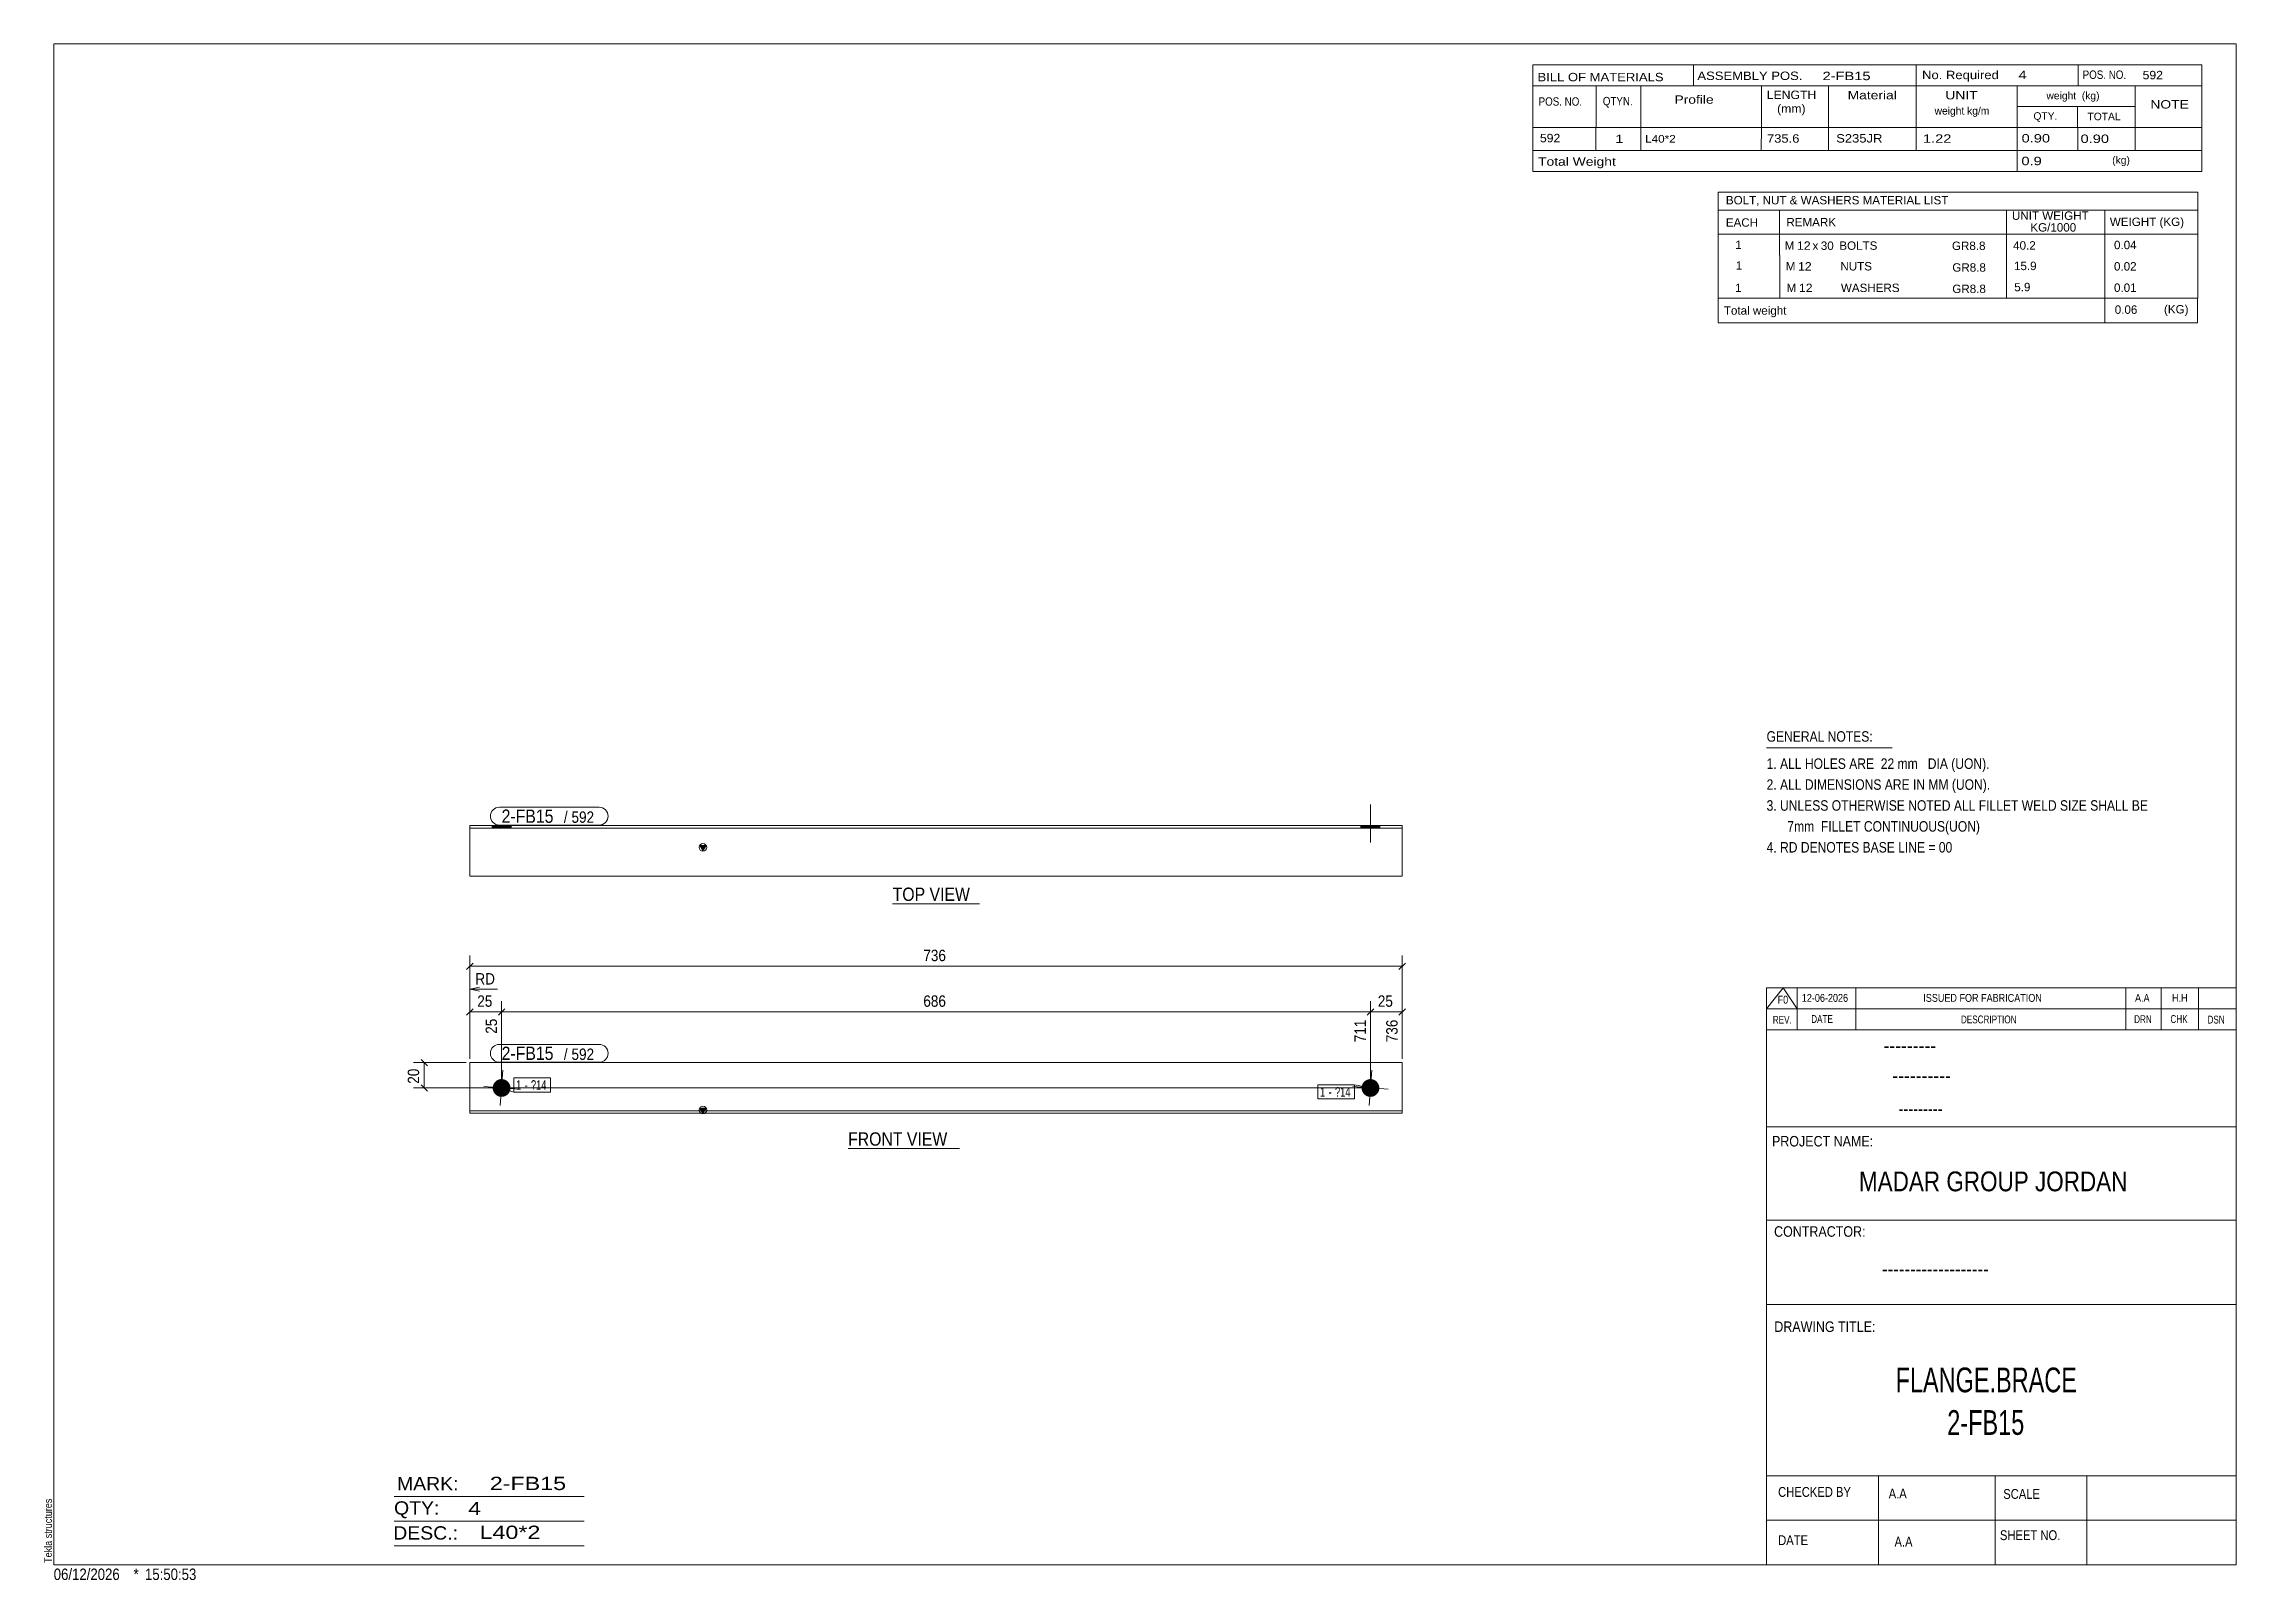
# Model space of a CAD drawing. Header units: millimetres. Extents: x 2 to 579, y 1 to 405.
import ezdxf

# ---------------------------------------------------------------- set-up
doc = ezdxf.new("R2010")
doc.units = ezdxf.units.MM
doc.linetypes.add('XKITLINE00', pattern=[0])
doc.linetypes.add('XKITLINE01', pattern=[4, 1, -1, 1, -1])
for name, color, linetype, lineweight in [('Bolt', 3, 'Continuous', 0), ('BoltMark', 7, 'Continuous', 0), ('Dimensions', 7, 'Continuous', 0), ('DrawingSheet', 5, 'Continuous', 0), ('OtherObjectType', 7, 'Continuous', 0), ('Part', 2, 'Continuous', 0), ('PartMark', 7, 'Continuous', 0)]:
    doc.layers.add(name, color=color, linetype=linetype, lineweight=lineweight)
doc.styles.add('@ARIAL_UNICODE_MS_BOLD', font='ARIAL.TTF')
doc.styles.add('ARIAL', font='ARIAL.TTF')
doc.styles.add('ARIAL_NARROW', font='ARIALN.TTF')
doc.styles.add('COMIC_SANS_MS_BOLD', font='COMICBD.TTF')
doc.styles.add('SWIS721_EX_BT', font='ARIAL.TTF')
doc.styles.add('SWISSE', font='ARIAL.TTF')

# ---------------------------------------------------------------- blocks, each defined once
blk = doc.blocks.new('*A1')
at = {"layer": 'Bolt'}
blk.add_hatch(color=3, dxfattribs=at).paths.add_polyline_path([(122.55, 128.08), (122.49, 128.08), (122.44, 128.09), (122.38, 128.1), (122.32, 128.11), (122.27, 128.12), (122.21, 128.14), (122.16, 128.15), (122.1, 128.17), (122.05, 128.18), (121.99, 128.2), (121.94, 128.22), (121.89, 128.24), (121.83, 128.27), (121.78, 128.29), (121.73, 128.32), (121.68, 128.34), (121.63, 128.37), (121.58, 128.4), (121.53, 128.43), (121.48, 128.46), (121.44, 128.49), (121.39, 128.53), (121.34, 128.56), (121.3, 128.6), (121.26, 128.63), (121.21, 128.67), (121.17, 128.71), (121.13, 128.75), (121.09, 128.79), (121.05, 128.83), (121.01, 128.88), (120.98, 128.92), (120.94, 128.97), (120.91, 129.01), (120.87, 129.06), (120.84, 129.11), (120.81, 129.15), (120.78, 129.2), (120.75, 129.25), (120.72, 129.3), (120.7, 129.35), (120.67, 129.4), (120.65, 129.46), (120.63, 129.51), (120.6, 129.56), (120.59, 129.62), (120.57, 129.67), (120.55, 129.73), (120.53, 129.78), (120.52, 129.84), (120.51, 129.89), (120.49, 129.95), (120.48, 130), (120.47, 130.06), (120.47, 130.12), (120.46, 130.17), (120.46, 130.23), (120.45, 130.29), (120.45, 130.35), (120.45, 130.4), (120.45, 130.46), (120.45, 130.52), (120.46, 130.57), (120.46, 130.63), (120.47, 130.69), (120.48, 130.75), (120.49, 130.8), (120.5, 130.86), (120.51, 130.91), (120.52, 130.97), (120.54, 131.03), (120.55, 131.08), (120.57, 131.13), (120.59, 131.19), (120.61, 131.24), (120.63, 131.3), (120.65, 131.35), (120.68, 131.4), (120.7, 131.45), (120.73, 131.5), (120.76, 131.55), (120.78, 131.6), (120.81, 131.65), (120.85, 131.7), (120.88, 131.75), (120.91, 131.79), (120.95, 131.84), (120.98, 131.88), (121.02, 131.93), (121.06, 131.97), (121.1, 132.01), (121.14, 132.05), (121.18, 132.09), (121.22, 132.13), (121.26, 132.17), (121.31, 132.21), (121.35, 132.24), (121.4, 132.28), (121.44, 132.31), (121.49, 132.34), (121.54, 132.37), (121.59, 132.4), (121.64, 132.43), (121.69, 132.46), (121.74, 132.48), (121.79, 132.51), (121.84, 132.53), (121.89, 132.56), (121.95, 132.58), (122, 132.6), (122.06, 132.62), (122.11, 132.63), (122.16, 132.65), (122.22, 132.66), (122.28, 132.68), (122.33, 132.69), (122.39, 132.7), (122.44, 132.71), (122.5, 132.72), (122.56, 132.72), (122.62, 132.73), (122.67, 132.73), (122.73, 132.73), (122.79, 132.73), (122.84, 132.73), (122.9, 132.73), (122.96, 132.73), (123.02, 132.72), (123.07, 132.71), (123.13, 132.71), (123.19, 132.7), (123.24, 132.69), (123.3, 132.67), (123.35, 132.66), (123.41, 132.65), (123.46, 132.63), (123.52, 132.61), (123.57, 132.59), (123.63, 132.57), (123.68, 132.55), (123.73, 132.53), (123.78, 132.51), (123.84, 132.48), (123.89, 132.45), (123.94, 132.43), (123.99, 132.4), (124.04, 132.37), (124.08, 132.34), (124.13, 132.3), (124.18, 132.27), (124.22, 132.24), (124.27, 132.2), (124.31, 132.16), (124.35, 132.12), (124.4, 132.09), (124.44, 132.05), (124.48, 132), (124.51, 131.96), (124.55, 131.92), (124.59, 131.88), (124.63, 131.83), (124.66, 131.79), (124.69, 131.74), (124.73, 131.69), (124.76, 131.64), (124.79, 131.59), (124.82, 131.55), (124.84, 131.5), (124.87, 131.44), (124.89, 131.39), (124.92, 131.34), (124.94, 131.29), (124.96, 131.23), (124.98, 131.18), (125, 131.13), (125.02, 131.07), (125.03, 131.02), (125.05, 130.96), (125.06, 130.91), (125.07, 130.85), (125.08, 130.79), (125.09, 130.74), (125.1, 130.68), (125.11, 130.62), (125.11, 130.57), (125.11, 130.51), (125.12, 130.45), (125.12, 130.39), (125.12, 130.34), (125.11, 130.28), (125.11, 130.22), (125.11, 130.17), (125.1, 130.11), (125.09, 130.05), (125.08, 130), (125.07, 129.94), (125.06, 129.88), (125.05, 129.83), (125.03, 129.77), (125.02, 129.72), (125, 129.66), (124.98, 129.61), (124.96, 129.56), (124.94, 129.5), (124.91, 129.45), (124.89, 129.4), (124.87, 129.35), (124.84, 129.3), (124.81, 129.25), (124.78, 129.2), (124.75, 129.15), (124.72, 129.1), (124.69, 129.05), (124.66, 129.01), (124.62, 128.96), (124.58, 128.92), (124.55, 128.87), (124.51, 128.83), (124.47, 128.79), (124.43, 128.75), (124.39, 128.71), (124.35, 128.67), (124.3, 128.63), (124.26, 128.59), (124.22, 128.56), (124.17, 128.52), (124.12, 128.49), (124.08, 128.46), (124.03, 128.43), (123.98, 128.4), (123.93, 128.37), (123.88, 128.34), (123.83, 128.31), (123.78, 128.29), (123.73, 128.26), (123.67, 128.24), (123.62, 128.22), (123.57, 128.2), (123.51, 128.18), (123.46, 128.16), (123.4, 128.15), (123.35, 128.13), (123.29, 128.12), (123.23, 128.11), (123.18, 128.1), (123.12, 128.09), (123.06, 128.08), (123.01, 128.08), (122.95, 128.07), (122.89, 128.07), (122.84, 128.07), (122.78, 128.07), (122.72, 128.07), (122.66, 128.07), (122.61, 128.07)], flags=17)
at = {"layer": 'Bolt', "color": 3, "linetype": 'XKITLINE00', "lineweight": 0}
for p, q in [((123.13, 135.05), (122.43, 125.75)), ((127.44, 130.05), (118.13, 130.75))]:
    blk.add_line(p, q, dxfattribs=at)
blk = doc.blocks.new('*A2')
at = {"layer": 'Bolt'}
blk.add_hatch(color=3, dxfattribs=at).paths.add_polyline_path([(351.08, 128.08), (351.02, 128.08), (350.97, 128.09), (350.91, 128.1), (350.85, 128.11), (350.8, 128.12), (350.74, 128.14), (350.69, 128.15), (350.63, 128.17), (350.58, 128.18), (350.52, 128.2), (350.47, 128.22), (350.42, 128.24), (350.36, 128.27), (350.31, 128.29), (350.26, 128.32), (350.21, 128.34), (350.16, 128.37), (350.11, 128.4), (350.06, 128.43), (350.01, 128.46), (349.97, 128.49), (349.92, 128.53), (349.87, 128.56), (349.83, 128.6), (349.79, 128.63), (349.74, 128.67), (349.7, 128.71), (349.66, 128.75), (349.62, 128.79), (349.58, 128.83), (349.54, 128.88), (349.51, 128.92), (349.47, 128.97), (349.44, 129.01), (349.4, 129.06), (349.37, 129.11), (349.34, 129.15), (349.31, 129.2), (349.28, 129.25), (349.25, 129.3), (349.23, 129.35), (349.2, 129.4), (349.18, 129.46), (349.16, 129.51), (349.13, 129.56), (349.11, 129.62), (349.1, 129.67), (349.08, 129.73), (349.06, 129.78), (349.05, 129.84), (349.04, 129.89), (349.02, 129.95), (349.01, 130), (349, 130.06), (349, 130.12), (348.99, 130.17), (348.99, 130.23), (348.98, 130.29), (348.98, 130.35), (348.98, 130.4), (348.98, 130.46), (348.98, 130.52), (348.99, 130.57), (348.99, 130.63), (349, 130.69), (349.01, 130.75), (349.01, 130.8), (349.03, 130.86), (349.04, 130.91), (349.05, 130.97), (349.07, 131.03), (349.08, 131.08), (349.1, 131.13), (349.12, 131.19), (349.14, 131.24), (349.16, 131.3), (349.18, 131.35), (349.21, 131.4), (349.23, 131.45), (349.26, 131.5), (349.28, 131.55), (349.31, 131.6), (349.34, 131.65), (349.38, 131.7), (349.41, 131.75), (349.44, 131.79), (349.48, 131.84), (349.51, 131.88), (349.55, 131.93), (349.59, 131.97), (349.63, 132.01), (349.67, 132.05), (349.71, 132.09), (349.75, 132.13), (349.79, 132.17), (349.84, 132.21), (349.88, 132.24), (349.93, 132.28), (349.97, 132.31), (350.02, 132.34), (350.07, 132.37), (350.12, 132.4), (350.17, 132.43), (350.22, 132.46), (350.27, 132.48), (350.32, 132.51), (350.37, 132.53), (350.42, 132.56), (350.48, 132.58), (350.53, 132.6), (350.58, 132.62), (350.64, 132.63), (350.69, 132.65), (350.75, 132.66), (350.81, 132.68), (350.86, 132.69), (350.92, 132.7), (350.97, 132.71), (351.03, 132.72), (351.09, 132.72), (351.15, 132.73), (351.2, 132.73), (351.26, 132.73), (351.32, 132.73), (351.37, 132.73), (351.43, 132.73), (351.49, 132.73), (351.55, 132.72), (351.6, 132.71), (351.66, 132.71), (351.72, 132.7), (351.77, 132.69), (351.83, 132.67), (351.88, 132.66), (351.94, 132.65), (351.99, 132.63), (352.05, 132.61), (352.1, 132.59), (352.16, 132.57), (352.21, 132.55), (352.26, 132.53), (352.31, 132.51), (352.37, 132.48), (352.42, 132.45), (352.47, 132.43), (352.52, 132.4), (352.56, 132.37), (352.61, 132.34), (352.66, 132.3), (352.71, 132.27), (352.75, 132.24), (352.8, 132.2), (352.84, 132.16), (352.88, 132.12), (352.92, 132.09), (352.97, 132.05), (353.01, 132), (353.04, 131.96), (353.08, 131.92), (353.12, 131.88), (353.15, 131.83), (353.19, 131.79), (353.22, 131.74), (353.26, 131.69), (353.29, 131.64), (353.32, 131.59), (353.35, 131.55), (353.37, 131.5), (353.4, 131.44), (353.42, 131.39), (353.45, 131.34), (353.47, 131.29), (353.49, 131.23), (353.51, 131.18), (353.53, 131.13), (353.55, 131.07), (353.56, 131.02), (353.58, 130.96), (353.59, 130.91), (353.6, 130.85), (353.61, 130.79), (353.62, 130.74), (353.63, 130.68), (353.64, 130.62), (353.64, 130.57), (353.64, 130.51), (353.65, 130.45), (353.65, 130.39), (353.65, 130.34), (353.64, 130.28), (353.64, 130.22), (353.63, 130.17), (353.63, 130.11), (353.62, 130.05), (353.61, 130), (353.6, 129.94), (353.59, 129.88), (353.58, 129.83), (353.56, 129.77), (353.54, 129.72), (353.53, 129.66), (353.51, 129.61), (353.49, 129.56), (353.47, 129.5), (353.44, 129.45), (353.42, 129.4), (353.4, 129.35), (353.37, 129.3), (353.34, 129.25), (353.31, 129.2), (353.28, 129.15), (353.25, 129.1), (353.22, 129.05), (353.18, 129.01), (353.15, 128.96), (353.11, 128.92), (353.08, 128.87), (353.04, 128.83), (353, 128.79), (352.96, 128.75), (352.92, 128.71), (352.88, 128.67), (352.83, 128.63), (352.79, 128.59), (352.75, 128.56), (352.7, 128.52), (352.65, 128.49), (352.61, 128.46), (352.56, 128.43), (352.51, 128.4), (352.46, 128.37), (352.41, 128.34), (352.36, 128.31), (352.31, 128.29), (352.25, 128.26), (352.2, 128.24), (352.15, 128.22), (352.1, 128.2), (352.04, 128.18), (351.99, 128.16), (351.93, 128.15), (351.88, 128.13), (351.82, 128.12), (351.76, 128.11), (351.71, 128.1), (351.65, 128.09), (351.59, 128.08), (351.54, 128.08), (351.48, 128.07), (351.42, 128.07), (351.37, 128.07), (351.31, 128.07), (351.25, 128.07), (351.19, 128.07), (351.14, 128.07)], flags=17)
at = {"layer": 'Bolt', "color": 3, "linetype": 'XKITLINE00', "lineweight": 0}
for p, q in [((351.66, 135.05), (350.96, 125.75)), ((355.97, 130.05), (346.66, 130.75))]:
    blk.add_line(p, q, dxfattribs=at)
blk = doc.blocks.new('*A3')
at = {"layer": 'Part'}
blk.add_hatch(color=2, dxfattribs=at).paths.add_polyline_path([(174.95, 125.13), (176.55, 125.13), (175.75, 123.73)], flags=17)
at = {"layer": 'Part', "color": 2, "linetype": 'XKITLINE00', "lineweight": 0}
for p, q in [((359.65, 137.07), (114.45, 137.07)), ((114.45, 137.07), (114.45, 123.73)), ((359.65, 123.73), (359.65, 137.07)), ((359.65, 124.4), (114.45, 124.4)), ((114.45, 123.73), (359.65, 123.73)), ((175.75, 123.73), (174.95, 125.13)), ((174.95, 125.13), (176.55, 125.13)), ((176.55, 125.13), (175.75, 123.73))]:
    blk.add_line(p, q, dxfattribs=at)
blk.add_circle((175.75, 124.63), 1, dxfattribs=at)
blk = doc.blocks.new('*A4')
at = {"layer": 'Bolt'}
blk.add_hatch(color=3, dxfattribs=at).paths.add_polyline_path([(125.29, 199.43), (125.29, 198.77), (120.28, 198.77), (120.28, 199.43)], flags=17)
at = {"layer": 'Bolt', "color": 3, "linetype": 'XKITLINE00', "lineweight": 0}
for p, q in [((120.28, 198.77), (120.28, 199.43)), ((122.78, 198.77), (122.78, 199.43)), ((125.29, 198.77), (125.29, 199.43))]:
    blk.add_line(p, q, dxfattribs=at)
blk = doc.blocks.new('*A5')
at = {"layer": 'Bolt'}
blk.add_hatch(color=3, dxfattribs=at).paths.add_polyline_path([(353.82, 199.43), (353.82, 198.77), (348.81, 198.77), (348.81, 199.43)], flags=17)
at = {"layer": 'Bolt', "color": 3, "linetype": 'XKITLINE00', "lineweight": 0}
for p, q in [((351.31, 194.93), (351.31, 204.93)), ((348.81, 198.77), (348.81, 199.43)), ((353.82, 198.77), (353.82, 199.43))]:
    blk.add_line(p, q, dxfattribs=at)
blk = doc.blocks.new('*A6')
at = {"layer": 'Part'}
blk.add_hatch(color=2, dxfattribs=at).paths.add_polyline_path([(174.95, 194.17), (176.55, 194.17), (175.75, 192.77)], flags=17)
at = {"layer": 'Part', "color": 2, "linetype": 'XKITLINE00', "lineweight": 0}
for p, q in [((114.45, 199.43), (359.65, 199.43)), ((114.45, 199.43), (114.45, 198.77)), ((359.65, 198.77), (114.45, 198.77)), ((114.45, 198.77), (114.45, 186.1)), ((359.65, 199.43), (359.65, 198.77)), ((359.65, 198.77), (359.65, 186.1)), ((175.75, 192.77), (174.95, 194.17)), ((174.95, 194.17), (176.55, 194.17)), ((176.55, 194.17), (175.75, 192.77)), ((359.65, 186.1), (114.45, 186.1))]:
    blk.add_line(p, q, dxfattribs=at)
at = {"layer": 'Part', "color": 7, "linetype": 'XKITLINE01', "lineweight": 0}
blk.add_line((114.45, 198.77), (114.45, 199.43), dxfattribs=at)
at = {"layer": 'Part', "color": 2, "linetype": 'XKITLINE00', "lineweight": 0}
blk.add_circle((175.75, 193.67), 1, dxfattribs=at)
blk = doc.blocks.new('*A7')
at = {"layer": 'DrawingSheet', "color": 5, "linetype": 'XKITLINE00', "lineweight": 0}
for p, q in [((579, 405), (5, 405)), ((5, 405), (5, 5)), ((579, 5), (579, 405)), ((5, 5), (579, 5))]:
    blk.add_line(p, q, dxfattribs=at)
at = {"layer": 'DrawingSheet', "color": 5, "style": 'ARIAL', "width": 0.85}
blk.add_text('Tekla structures', height=2, rotation=90, dxfattribs=at).set_placement((4.5, 5.5))
blk = doc.blocks.new('*A8')
at = {"layer": 'OtherObjectType', "color": 7, "linetype": 'XKITLINE00', "lineweight": 0}
for p, q in [((442.76, 365.95), (442.75, 354.95)), ((442.76, 365.95), (568.88, 365.95)), ((568.88, 365.95), (568.88, 354.95)), ((442.75, 361.3), (568.88, 361.3)), ((458.87, 361.31), (458.87, 354.95)), ((518.57, 361.31), (518.57, 354.95)), ((544.47, 361.29), (544.47, 354.95)), ((442.76, 354.92), (442.76, 349.42)), ((442.77, 354.95), (568.88, 354.95)), ((458.92, 354.95), (458.92, 349.33)), ((518.57, 354.95), (518.57, 349.33)), ((544.5, 354.95), (544.5, 349.45)), ((568.88, 354.95), (568.88, 349.45)), ((442.79, 349.33), (442.79, 343.72)), ((458.95, 349.33), (458.95, 343.71)), ((518.57, 349.33), (518.57, 343.71)), ((544.5, 349.33), (544.5, 343.83)), ((568.88, 349.33), (568.88, 343.83)), ((442.79, 343.7), (442.79, 338.13)), ((458.95, 343.71), (458.95, 338.09)), ((518.57, 343.71), (518.57, 338.09)), ((544.5, 343.71), (544.5, 338.1)), ((568.88, 343.71), (568.88, 338.1)), ((568.88, 338.1), (442.75, 338.13)), ((442.78, 338.09), (442.78, 331.69)), ((442.85, 338.09), (568.87, 338.09)), ((544.5, 338.06), (544.5, 331.64)), ((568.87, 338.06), (568.87, 331.65)), ((442.77, 331.65), (568.87, 331.65))]:
    blk.add_line(p, q, dxfattribs=at)
at = {"layer": 'OtherObjectType', "color": 7, "style": 'ARIAL_NARROW'}
for s, width, p in [('BOLT, NUT & WASHERS MATERIAL LIST', 1.211571, (444.79, 362.79)), ('EACH', 1.211571, (444.78, 356.92)), ('REMARK', 1.211571, (460.7, 357.01)), ('UNIT WEIGHT', 1.211571, (520.03, 358.72)), (' KG/1000', 1.211571, (524.02, 355.63)), ('WEIGHT (KG)', 1.211571, (545.78, 357.1)), ('1', 1.211571, (447.26, 351.05)), ('M', 1.211571, (460.26, 350.85)), ('12', 1.275, (463.5, 350.83)), ('x', 1.211571, (467.58, 350.83)), ('30', 1.211571, (469.76, 350.82)), ('BOLTS', 1.211571, (474.63, 350.84)), ('GR8.8', 1.211571, (504.25, 350.79)), ('40.2', 1.211571, (520.34, 350.88)), ('0.04', 1.211571, (546.87, 351.01)), ('1', 1.211571, (447.4, 345.61)), ('M', 1.211571, (460.54, 345.41)), ('12', 1.275, (463.78, 345.39)), ('NUTS', 1.211571, (474.91, 345.41)), ('GR8.8', 1.211571, (504.35, 345.09)), ('15.9', 1.211571, (520.56, 345.5)), ('0.02', 1.211571, (546.87, 345.39)), ('1', 1.211571, (447.24, 339.74)), ('M', 1.211571, (460.76, 339.74)), ('12', 1.275, (464, 339.72)), ('WASHERS', 1.211571, (475.04, 339.73)), ('GR8.8', 1.211571, (504.35, 339.47)), ('5.9', 1.211571, (520.64, 339.94)), ('0.01', 1.211571, (546.87, 339.78)), ('Total weight', 1.211571, (444.26, 333.77)), ('0.06', 1.211571, (547.07, 334)), ('(KG)', 1.211571, (560.02, 334.1))]:
    blk.add_text(s, height=2.2, dxfattribs=dict(at, width=width)).set_placement(p)
blk = doc.blocks.new('*A9')
at = {"layer": 'OtherObjectType', "color": 7, "linetype": 'XKITLINE00', "lineweight": 0}
blk.add_line((455.5, 219.82), (488.5, 219.82), dxfattribs=at)
at = {"layer": 'OtherObjectType', "color": 7, "style": 'ARIAL_NARROW', "width": 1.008832}
for s, p in [('GENERAL NOTES:', (455.5, 221.47)), ('1. ALL HOLES ARE  22 mm   DIA (UON).', (455.5, 214.32)), ('2. ALL DIMENSIONS ARE IN MM (UON).', (455.5, 208.82)), ('3. UNLESS OTHERWISE NOTED ALL FILLET WELD SIZE SHALL BE', (455.5, 203.32)), ('7mm  FILLET CONTINUOUS(UON)', (460.95, 197.82)), ('4. RD DENOTES BASE LINE = 00', (455.5, 192.32))]:
    blk.add_text(s, height=2.75, dxfattribs=at).set_placement(p)
blk = doc.blocks.new('*A10')
at = {"layer": 'OtherObjectType', "color": 7, "linetype": 'XKITLINE00', "lineweight": 0}
for p, q in [((455.5, 156.76), (579, 156.76)), ((455.5, 151.21), (459.82, 156.76)), ((455.5, 151.21), (455.5, 156.76)), ((459.82, 156.76), (463.53, 151.21)), ((463.53, 151.21), (463.53, 156.76)), ((478.97, 151.21), (478.97, 156.76)), ((549.98, 151.21), (549.98, 156.76)), ((559.24, 151.21), (559.24, 156.76)), ((569.12, 151.21), (569.12, 156.76)), ((579, 151.21), (579, 156.76)), ((455.5, 151.21), (579, 151.21)), ((455.5, 145.65), (455.5, 151.21)), ((459.21, 151.21), (579, 151.21)), ((463.53, 145.65), (463.53, 151.21)), ((478.97, 145.65), (478.97, 151.21)), ((549.98, 145.65), (549.98, 151.21)), ((559.24, 145.65), (559.24, 151.21)), ((569.12, 145.65), (569.12, 151.21)), ((579, 145.65), (579, 151.21))]:
    blk.add_line(p, q, dxfattribs=at)
at = {"layer": 'OtherObjectType', "color": 7, "style": 'ARIAL_NARROW'}
for s, height, width, p in [('F0', 2.058, 1.008832, (458.4, 152.59)), ('12-06-2026', 2.058, 1.008832, (464.76, 153.06)), ('ISSUED FOR FABRICATION', 2.0583, 1.008832, (496.71, 153.06)), ('A.A', 2.058, 1.008832, (552.4, 153.06)), ('H.H', 2.058, 1.008832, (562.13, 153.06)), ('REV.', 2.058, 0.907949, (457.13, 147.31)), ('DATE', 2.058, 0.907949, (467.23, 147.5)), ('DESCRIPTION', 2.0583, 0.907949, (506.61, 147.39)), ('DRN', 2.058, 0.907949, (552.17, 147.47)), ('CHK', 2.058, 0.907949, (561.72, 147.5)), ('DSN', 2.058, 0.907949, (571.47, 147.35))]:
    blk.add_text(s, height=height, dxfattribs=dict(at, width=width)).set_placement(p)
blk = doc.blocks.new('*A11')
at = {"layer": 'OtherObjectType', "color": 6, "linetype": 'XKITLINE00', "lineweight": 0}
for p, q in [((94.5, 23), (144.5, 23)), ((94.5, 16.5), (144.5, 16.5)), ((94.5, 10), (144.5, 10))]:
    blk.add_line(p, q, dxfattribs=at)
at = {"layer": 'OtherObjectType', "color": 6, "style": 'ARIAL_NARROW'}
for s, width, p in [('MARK:', 1.275, (95.27, 24.58)), ('2-FB15', 1.525501, (119.69, 24.65)), ('QTY:', 1.275, (94.5, 18.19)), ('4', 1.525501, (113.99, 18.05)), ('DESC.:', 1.275, (94.29, 11.63)), ('L40*2', 1.525501, (117, 11.79))]:
    blk.add_text(s, height=3.5, dxfattribs=dict(at, width=width)).set_placement(p)
blk = doc.blocks.new('*A12')
at = {"layer": 'OtherObjectType', "color": 2, "linetype": 'XKITLINE00', "lineweight": 0}
for p, q in [((455.5, 145.65), (579, 145.65)), ((455.5, 5), (455.5, 145.64)), ((578.98, 145.64), (579, 5)), ((579, 120.14), (455.5, 120.14)), ((455.5, 95.63), (579, 95.63)), ((579, 73.49), (455.5, 73.49)), ((579, 28.4), (455.5, 28.4)), ((484.94, 28.4), (484.94, 5)), ((515.62, 5), (515.62, 28.4)), ((539.75, 5), (539.75, 28.4)), ((579, 16.7), (455.5, 16.7)), ((579, 5), (455.5, 5))]:
    blk.add_line(p, q, dxfattribs=at)
at = {"layer": 'OtherObjectType', "color": 4, "style": '@ARIAL_UNICODE_MS_BOLD', "width": 0.85}
blk.add_text('---------', height=3.9, dxfattribs=at).set_placement((486.23, 139.59))
at = {"layer": 'OtherObjectType', "color": 7, "style": 'ARIAL', "width": 0.85}
for s, height, p in [('----------', 3.9, (488.56, 131.77)), ('---------', 3.25, (490.21, 123.31))]:
    blk.add_text(s, height=height, dxfattribs=at).set_placement(p)
at = {"layer": 'OtherObjectType', "color": 3, "width": 0.85}
for s, style, p in [('PROJECT NAME:', 'SWIS721_EX_BT', (456.92, 115.01)), ('CONTRACTOR:', 'SWISSE', (457.47, 91.27)), ('DRAWING TITLE:', 'SWIS721_EX_BT', (457.53, 66.24))]:
    blk.add_text(s, height=2.7618, dxfattribs=dict(at, style=style)).set_placement(p)
at = {"layer": 'OtherObjectType', "color": 7, "width": 0.85}
for s, height, p in [('MADAR GROUP JORDAN', 5.2, (479.79, 103.23)), ('CHECKED BY', 2.592, (458.53, 22.86)), ('A.A', 2.592, (487.61, 22.45)), ('SCALE', 2.592, (517.74, 22.33)), ('DATE', 2.592, (458.54, 10.16)), ('A.A', 2.592, (489.14, 9.76)), ('SHEET NO.', 2.592, (516.87, 11.49))]:
    blk.add_text(s, height=height, dxfattribs=at).set_placement(p)
at = {"layer": 'OtherObjectType', "color": 1}
for s, height, style, width, p in [('-------------------', 3.9, 'COMIC_SANS_MS_BOLD', 0.85, (485.87, 80.86)), ('FLANGE.BRACE', 6.5, 'ARIAL', 0.68, (489.43, 50.37)), ('2-FB15', 6.5, 'ARIAL', 0.68, (503.02, 39.17))]:
    blk.add_text(s, height=height, dxfattribs=dict(at, style=style, width=width)).set_placement(p)
blk = doc.blocks.new('*A13')
at = {"layer": 'OtherObjectType', "color": 7, "linetype": 'XKITLINE00', "lineweight": 0}
for p, q in [((393.98, 399.5), (569.98, 399.5)), ((393.98, 399.5), (393.98, 388.5)), ((436.26, 399.42), (436.26, 393.87)), ((494.85, 394), (494.85, 399.5)), ((537.43, 393.96), (537.43, 399.42)), ((569.98, 394), (569.98, 399.5)), ((393.98, 394), (569.98, 394)), ((410.64, 394), (410.64, 383)), ((422.4, 393.98), (422.4, 383.03)), ((454.12, 393.99), (454.13, 383)), ((471.78, 393.98), (471.78, 383)), ((494.85, 393.98), (494.85, 383)), ((521.43, 394), (521.43, 383)), ((552.42, 394), (552.42, 383)), ((569.98, 394), (569.98, 388.5)), ((393.98, 388.5), (393.98, 383)), ((521.45, 388.52), (552.45, 388.52)), ((537.28, 388.52), (537.28, 383)), ((569.98, 388.5), (569.98, 383)), ((393.98, 383), (569.98, 383)), ((393.98, 383), (393.98, 376.95)), ((410.63, 383), (410.63, 376.95)), ((422.44, 382.99), (422.44, 376.95)), ((454.12, 383), (454.11, 376.95)), ((471.79, 383), (471.79, 376.95)), ((494.87, 383), (494.87, 376.95)), ((521.44, 383), (521.44, 376.95)), ((537.33, 382.95), (537.33, 376.95)), ((552.43, 383), (552.43, 376.95)), ((569.98, 383), (569.98, 376.95)), ((393.98, 376.95), (569.98, 376.95)), ((393.98, 376.95), (393.98, 371.45)), ((521.44, 376.95), (521.44, 371.45)), ((569.98, 376.95), (569.98, 371.45)), ((393.98, 371.45), (569.98, 371.45))]:
    blk.add_line(p, q, dxfattribs=at)
at = {"layer": 'OtherObjectType', "color": 7, "style": 'ARIAL_NARROW'}
for s, height, width, p in [('No. Required', 2.2, 1.36, (496.39, 395.72)), ('4', 2.2, 1.525501, (521.75, 395.72)), ('POS. NO.', 2.2, 1.02, (538.63, 395.79)), ('592', 2.2, 1.270501, (554.4, 395.69)), ('BILL OF MATERIALS', 2.2, 1.36, (395.25, 395.16)), ('ASSEMBLY POS.', 2.2, 1.36, (437.3, 395.5)), ('LENGTH', 2.2, 1.275, (455.54, 390.49)), ('2-FB15', 2.2, 1.525501, (470.23, 395.46)), ('Material', 2.2, 1.445, (476.81, 390.41)), ('UNIT', 2.2, 1.445, (502.52, 390.4)), ('weight  (kg)', 1.98, 1.19, (529.11, 390.39)), ('POS. NO.', 2.2, 1.02, (395.53, 388.74)), ('QTYN.', 2.2, 1.02, (412.42, 388.84)), ('Profile', 2.2, 1.445, (431.26, 389.25)), ('(mm)', 2.2, 1.275, (458.26, 386.86)), ('weight kg/m', 1.98, 1.19, (499.69, 386.4)), ('QTY.', 1.98, 1.19, (525.68, 385.03)), ('TOTAL', 1.98, 1.19, (539.9, 384.91)), ('NOTE', 2.2, 1.445, (556.44, 387.99)), ('592', 2.2, 1.270501, (395.89, 379.12)), ('1', 2.2, 1.525501, (415.71, 378.91)), ('L40*2', 1.98, 1.355501, (423.56, 379.04)), ('735.6', 2.2, 1.355501, (455.59, 379.01)), ('S235JR', 2.2, 1.355501, (473.81, 379.05)), ('1.22', 2.2, 1.525501, (496.62, 378.99)), ('0.90', 2.2, 1.525501, (522.57, 379.07)), ('0.90', 2.2, 1.525501, (538.08, 378.94)), ('Total Weight', 2.2, 1.445, (395.4, 372.94)), ('0.9', 2.2, 1.525501, (522.52, 373.09)), ('(kg)', 1.98, 1.19, (546.4, 373.46))]:
    blk.add_text(s, height=height, dxfattribs=dict(at, width=width)).set_placement(p)
blk = doc.blocks.new('*A14')
at = {"layer": 'OtherObjectType', "color": 7, "style": 'ARIAL_NARROW', "width": 1.008832}
for s, p in [('06/12/2026', (4.99, 1)), ('*', (26, 1)), ('15:50:53', (29, 1))]:
    blk.add_text(s, height=3, dxfattribs=at).set_placement(p)
blk = doc.blocks.new('*A15')
at = {"layer": 'Dimensions', "color": 7, "linetype": 'XKITLINE00', "lineweight": 0}
for p, q in [((113.45, 137.07), (99.6, 137.07)), ((101.6, 137.91), (103.3, 136.22)), ((102.45, 130.4), (102.45, 137.07)), ((350.31, 130.4), (99.6, 130.4)), ((101.6, 131.25), (103.3, 129.55))]:
    blk.add_line(p, q, dxfattribs=at)
at = {"layer": 'Dimensions', "color": 3}
for p in [(102.45, 137.07), (102.45, 130.4)]:
    blk.add_point(p, dxfattribs=at)
at = {"layer": 'Dimensions', "color": 3, "style": 'ARIAL', "width": 0.85}
blk.add_text('20', height=3, rotation=90.00021, dxfattribs=at).set_placement((101.1, 131.51))
blk = doc.blocks.new('*A16')
at = {"layer": 'Dimensions', "color": 7, "linetype": 'XKITLINE00', "lineweight": 0}
for p, q in [((115.3, 163.25), (113.6, 161.55)), ((114.45, 138.07), (114.45, 165.25)), ((114.45, 162.4), (359.65, 162.4)), ((360.49, 163.25), (358.8, 161.55)), ((359.65, 138.07), (359.65, 165.25))]:
    blk.add_line(p, q, dxfattribs=at)
at = {"layer": 'Dimensions', "color": 3}
for p in [(114.45, 162.4), (359.65, 162.4)]:
    blk.add_point(p, dxfattribs=at)
at = {"layer": 'Dimensions', "color": 3, "style": 'ARIAL', "width": 0.85}
blk.add_text('736', height=3, dxfattribs=at).set_placement((233.71, 163.75))
blk = doc.blocks.new('*A17')
at = {"layer": 'Dimensions', "color": 7, "linetype": 'XKITLINE00', "lineweight": 0}
for p, q in [((114.45, 138.07), (114.45, 160.9)), ((116.95, 156.9), (114.45, 156.4)), ((116.95, 155.9), (114.45, 156.4)), ((121.67, 156.4), (114.45, 156.4)), ((115.3, 151.25), (113.6, 149.55)), ((114.45, 138.07), (114.45, 153.25)), ((114.45, 150.4), (122.78, 150.4)), ((123.63, 151.25), (121.93, 149.55)), ((122.78, 131.4), (122.78, 153.25))]:
    blk.add_line(p, q, dxfattribs=at)
at = {"layer": 'Dimensions', "color": 7}
blk.add_point((114.45, 156.4), dxfattribs=at)
at = {"layer": 'Dimensions', "color": 3}
for p in [(114.45, 150.4), (122.78, 150.4)]:
    blk.add_point(p, dxfattribs=at)
at = {"layer": 'Dimensions', "color": 3, "style": 'ARIAL', "width": 0.85}
for s, p in [('RD', (115.89, 157.6)), ('25', (116.39, 151.75))]:
    blk.add_text(s, height=3, dxfattribs=at).set_placement(p)
blk.add_text('25', height=3, rotation=90.00021, dxfattribs=at).set_placement((121.58, 144.65))
blk = doc.blocks.new('*A18')
at = {"layer": 'Dimensions', "color": 7, "linetype": 'XKITLINE00', "lineweight": 0}
for p, q in [((123.63, 151.25), (121.93, 149.55)), ((122.78, 131.4), (122.78, 153.25)), ((122.78, 150.4), (351.31, 150.4)), ((352.16, 151.25), (350.46, 149.55)), ((351.31, 131.4), (351.31, 153.25))]:
    blk.add_line(p, q, dxfattribs=at)
at = {"layer": 'Dimensions', "color": 3}
for p in [(122.78, 150.4), (351.31, 150.4)]:
    blk.add_point(p, dxfattribs=at)
at = {"layer": 'Dimensions', "color": 3, "style": 'ARIAL', "width": 0.85}
blk.add_text('686', height=3, dxfattribs=at).set_placement((233.71, 151.75))
blk.add_text('711', height=3, rotation=90.00021, dxfattribs=at).set_placement((350.11, 142.42))
blk = doc.blocks.new('*A19')
at = {"layer": 'Dimensions', "color": 7, "linetype": 'XKITLINE00', "lineweight": 0}
for p, q in [((352.16, 151.25), (350.46, 149.55)), ((351.31, 131.4), (351.31, 153.25)), ((351.31, 150.4), (359.65, 150.4)), ((360.49, 151.25), (358.8, 149.55)), ((359.65, 138.07), (359.65, 153.25))]:
    blk.add_line(p, q, dxfattribs=at)
at = {"layer": 'Dimensions', "color": 3}
for p in [(351.31, 150.4), (359.65, 150.4)]:
    blk.add_point(p, dxfattribs=at)
at = {"layer": 'Dimensions', "color": 3, "style": 'ARIAL', "width": 0.85}
blk.add_text('25', height=3, dxfattribs=at).set_placement((353.25, 151.75))
blk.add_text('736', height=3, rotation=90.00021, dxfattribs=at).set_placement((358.45, 142.42))
blk = doc.blocks.new('*A20')
at = {"layer": 'BoltMark', "color": 7, "linetype": 'XKITLINE00', "lineweight": 0}
for p, q in [((337.46, 131.21), (347.15, 131.21)), ((337.46, 127.51), (337.46, 131.21)), ((337.46, 127.51), (347.15, 127.51)), ((347.15, 127.51), (347.15, 131.21)), ((351.31, 130.4), (347.15, 131.21))]:
    blk.add_line(p, q, dxfattribs=at)
at = {"layer": 'BoltMark', "color": 3, "style": 'ARIAL_NARROW', "width": 0.85}
for s, p in [('1', (338.06, 128.11)), ('-', (340.33, 128.11)), ('?14', (341.99, 128.11))]:
    blk.add_text(s, height=2.5, dxfattribs=at).set_placement(p)
blk = doc.blocks.new('*A21')
at = {"layer": 'BoltMark', "color": 7, "linetype": 'XKITLINE00', "lineweight": 0}
for p, q in [((125.99, 133.03), (135.67, 133.03)), ((125.99, 129.33), (125.99, 133.03)), ((135.67, 129.33), (135.67, 133.03)), ((122.78, 130.4), (125.99, 129.33)), ((125.99, 129.33), (135.67, 129.33))]:
    blk.add_line(p, q, dxfattribs=at)
at = {"layer": 'BoltMark', "color": 3, "style": 'ARIAL_NARROW', "width": 0.85}
for s, p in [('1', (126.59, 129.93)), ('-', (128.86, 129.93)), ('?14', (130.51, 129.93))]:
    blk.add_text(s, height=2.5, dxfattribs=at).set_placement(p)
blk = doc.blocks.new('*A22')
at = {"layer": 'PartMark', "color": 7, "linetype": 'XKITLINE00', "lineweight": 0}
for p, q in [((122.2, 141.87), (148.44, 141.87)), ((122.2, 137.17), (148.44, 137.17))]:
    blk.add_line(p, q, dxfattribs=at)
for centre, start, end in [((122.2, 139.52), 90, 270), ((148.44, 139.52), 270, 90)]:
    blk.add_arc(centre, 2.35, start, end, dxfattribs=at)
at = {"layer": 'PartMark', "color": 1, "style": 'ARIAL', "width": 0.85}
blk.add_text('2-FB15', height=3.5, dxfattribs=at).set_placement((122.8, 137.77))
at = {"layer": 'PartMark', "color": 3, "style": 'ARIAL', "width": 0.85}
for s, p in [('/', (139.16, 137.77)), ('592', (141.17, 137.77))]:
    blk.add_text(s, height=3, dxfattribs=at).set_placement(p)
blk = doc.blocks.new('*A23')
at = {"layer": 'OtherObjectType', "color": 7, "linetype": 'XKITLINE00', "lineweight": 0}
blk.add_line((213.92, 114.48), (243.22, 114.48), dxfattribs=at)
at = {"layer": 'OtherObjectType', "color": 7, "style": 'ARIAL', "width": 0.85}
blk.add_text('FRONT VIEW', height=3.5, dxfattribs=at).set_placement((213.92, 115.23))
blk = doc.blocks.new('*A24')
at = {"layer": 'PartMark', "color": 7, "linetype": 'XKITLINE00', "lineweight": 0}
for p, q in [((122.2, 204.23), (148.44, 204.23)), ((122.2, 199.53), (148.44, 199.53))]:
    blk.add_line(p, q, dxfattribs=at)
for centre, start, end in [((122.2, 201.88), 90, 270), ((148.44, 201.88), 270, 90)]:
    blk.add_arc(centre, 2.35, start, end, dxfattribs=at)
at = {"layer": 'PartMark', "color": 1, "style": 'ARIAL', "width": 0.85}
blk.add_text('2-FB15', height=3.5, dxfattribs=at).set_placement((122.8, 200.13))
at = {"layer": 'PartMark', "color": 3, "style": 'ARIAL', "width": 0.85}
for s, p in [('/', (139.16, 200.13)), ('592', (141.17, 200.13))]:
    blk.add_text(s, height=3, dxfattribs=at).set_placement(p)
blk = doc.blocks.new('*A25')
at = {"layer": 'OtherObjectType', "color": 7, "linetype": 'XKITLINE00', "lineweight": 0}
blk.add_line((225.64, 178.85), (248.46, 178.85), dxfattribs=at)
at = {"layer": 'OtherObjectType', "color": 7, "style": 'ARIAL', "width": 0.85}
blk.add_text('TOP VIEW', height=3.5, dxfattribs=at).set_placement((225.64, 179.6))

msp = doc.modelspace()

# ---------------------------------------------------------------- block references
at = {"lineweight": 0}
for name in ['*A7', '*A13', '*A8', '*A9', '*A24', '*A5', '*A4', '*A25', '*A16', '*A17', '*A10', '*A18', '*A19', '*A12', '*A22', '*A15', '*A1', '*A21', '*A2', '*A20', '*A23', '*A11', '*A14']:
    msp.add_blockref(name, (0, 0), dxfattribs=at)
at = {"layer": 'Part', "lineweight": 0}
for name in ['*A6', '*A3']:
    msp.add_blockref(name, (0, 0), dxfattribs=at)

doc.saveas('drawing.dxf')
